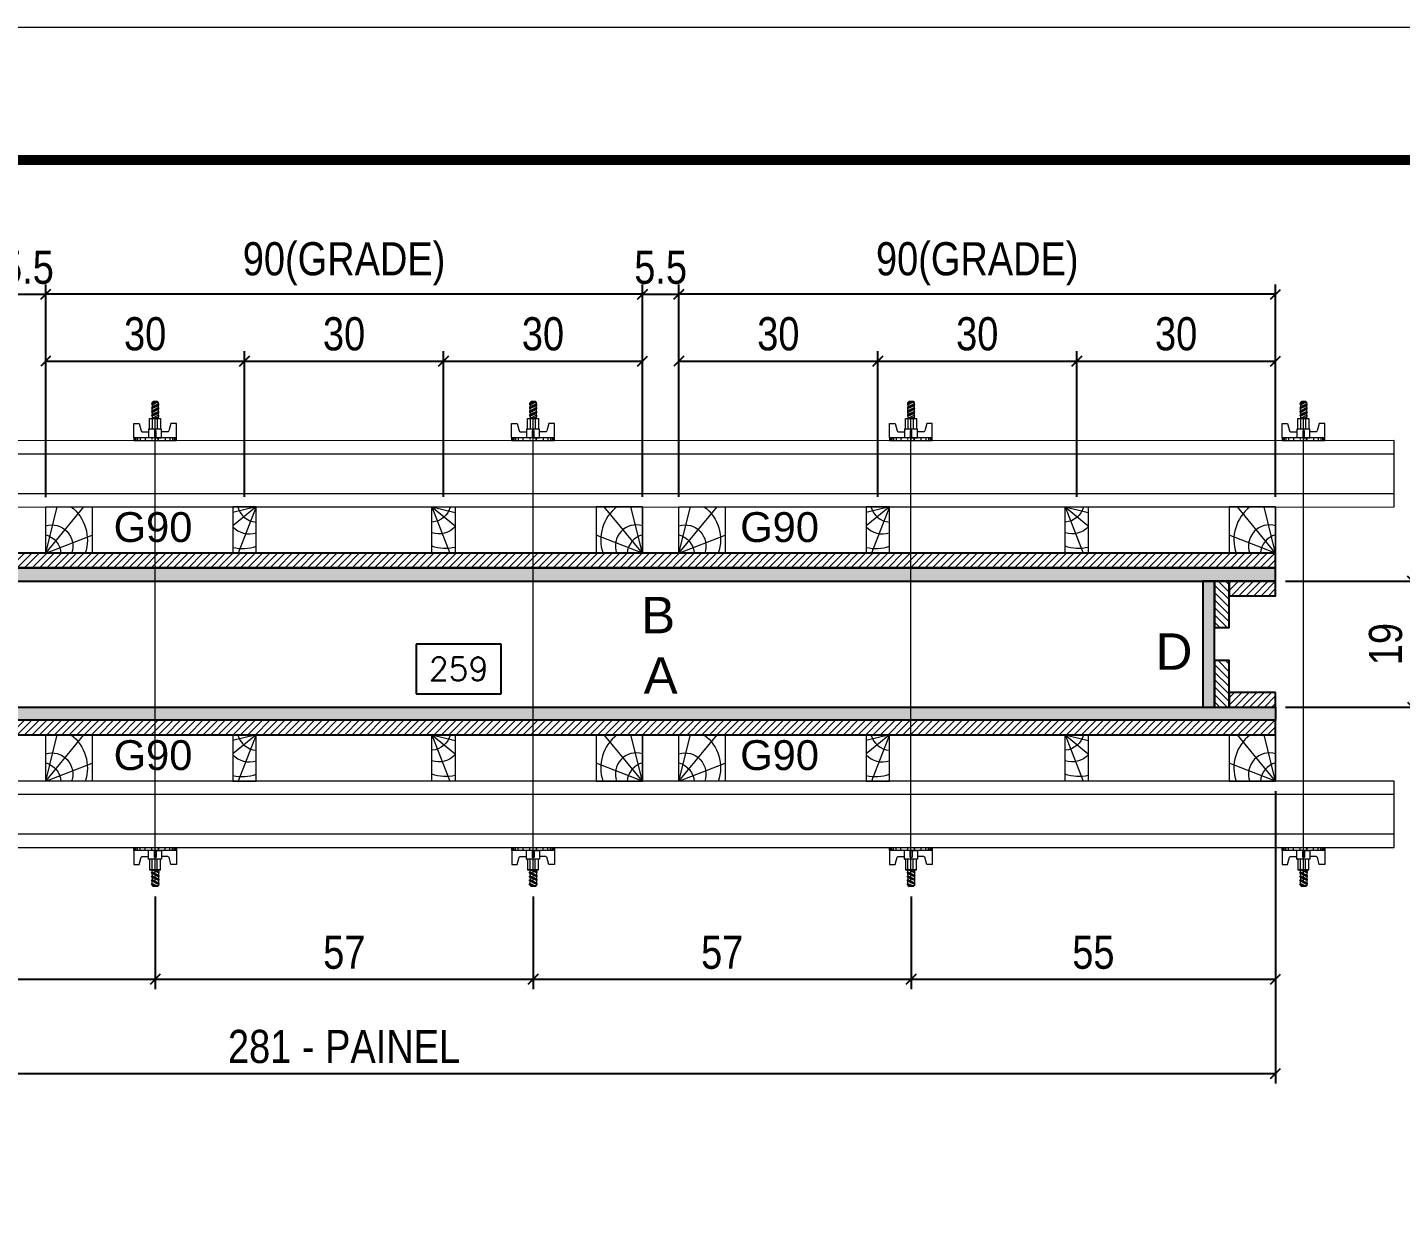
# Model space of a CAD drawing. Extents: x 14400 to 27878, y -21631 to 6985.
# Drawn here: x 16585.8 to 17000, y 4328.2 to 4687.6 of the extents above; entities that cross this region are included whole.
import ezdxf
from ezdxf.enums import TextEntityAlignment as Align

# ---------------------------------------------------------------- set-up
doc = ezdxf.new("R2010")
doc.units = 0
doc.linetypes.add('DASHED', pattern=[0.75, 0.5, -0.25])
for name, color, linetype in [('CHAPA', 1, 'Continuous'), ('COTA', 241, 'Continuous'), ('MEIO_PONT', 93, 'Continuous'), ('SARRAFO', 251, 'Continuous'), ('TEXTO_GERAL', 7, 'Continuous')]:
    doc.layers.add(name, color=color, linetype=linetype)
for name, color, linetype, lineweight in [('Folhas', 255, 'Continuous', 9), ('Hachura', 251, 'Continuous', 9), ('Madeira', 126, 'Continuous', 18), ('Perfil Metálico', 224, 'Continuous', 18), ('SARRAFO DE PRESSAO', 251, 'DASHED', 9)]:
    doc.layers.add(name, color=color, linetype=linetype, lineweight=lineweight)
doc.styles.add('ARIAL', font='arial.ttf')
doc.styles.add('COTA TECNICA', font='techl___.ttf', dxfattribs={"height": 10})
doc.styles.add('COTA TECNICA 2X', font='techl___.ttf', dxfattribs={"height": 10})
doc.styles.add('ROMANS', font='romans.shx')
doc.styles.add('SANSSERIF', font='sas_____.pfb')
doc.dimstyles.new('PAINEL', dxfattribs={"dimtxt": 10, "dimasz": 3, "dimexe": 3, "dimexo": 3, "dimgap": 3, "dimtad": 1, "dimdec": 1, "dimzin": 12, "dimdsep": 46, "dimtxsty": 'COTA TECNICA', "dimblk1": 'OBLIQUE', "dimblk2": 'OBLIQUE', "dimsah": 1, "dimcen": 0.9, "dimclrd": 4, "dimclre": 4, "dimclrt": 240, "dimadec": 1, "dimazin": 3, "dimtfac": 1, "dimtdec": 1, "dimtmove": 0, "dimatfit": 3, "dimfxl": 1, "dimtolj": 1, "dimtzin": 12, "dimarcsym": 0})
doc.dimstyles.new('SECAO PILAR', dxfattribs={"dimtxt": 10, "dimasz": 3, "dimexe": 3, "dimexo": 3, "dimgap": 3, "dimtad": 1, "dimdec": 1, "dimlfac": 0.5, "dimzin": 12, "dimdsep": 46, "dimtxsty": 'COTA TECNICA 2X', "dimblk1": 'OBLIQUE', "dimblk2": 'OBLIQUE', "dimsah": 1, "dimcen": 0.9, "dimclrd": 256, "dimclre": 256, "dimclrt": 256, "dimadec": 1, "dimazin": 3, "dimtfac": 1, "dimtdec": 1, "dimtmove": 0, "dimatfit": 3, "dimfxl": 1, "dimtolj": 1, "dimtzin": 12, "dimarcsym": 0})
doc.dimstyles.new('SECÇÃO 2', dxfattribs={"dimtxt": 7, "dimasz": 6, "dimexe": 0.18, "dimexo": 2, "dimgap": -4, "dimtad": 3, "dimdec": 1, "dimlfac": 0.5, "dimzin": 12, "dimdsep": 46, "dimtxsty": 'ROMANS', "dimblk": 'ARCHTICK', "dimcen": 0.09, "dimse1": 1, "dimse2": 1, "dimsd1": 1, "dimsd2": 1, "dimclrd": 180, "dimclre": 5, "dimclrt": 1, "dimadec": 0, "dimazin": 3, "dimtfac": 1, "dimtdec": 1, "dimtofl": 0, "dimtmove": 0, "dimatfit": 3, "dimldrblk": 'ARCHTICK', "dimfxl": 1, "dimtolj": 1, "dimtzin": 0, "dimarcsym": 0})

# ---------------------------------------------------------------- blocks, each defined once
blk = doc.blocks.new('9999999999')
at = {"layer": 'Folhas'}
blk.add_lwpolyline([(98138.98, 34190.21), (99623.98, 34190.21), (99623.98, 35240.21), (98138.98, 35240.21)], close=True, dxfattribs=at)
at = {"layer": 'Folhas', "color": 30, "const_width": 3}
blk.add_lwpolyline([(98213.98, 34230.21), (99583.98, 34230.21), (99583.98, 35200.21), (98213.98, 35200.21)], close=True, dxfattribs=at)
blk = doc.blocks.new('*D2401')
at = {"layer": 'COTA', "color": 180, "lineweight": -2, "transparency": 16777216}
for p, q in [((16728.71, 4501.54), (16703.04, 4501.54)), ((16703.04, 4501.54), (16703.04, 4486.54)), ((16728.71, 4486.54), (16728.71, 4501.54)), ((16703.04, 4486.54), (16728.71, 4486.54))]:
    blk.add_line(p, q, dxfattribs=at)
at = {"layer": 'Defpoints', "color": 0, "transparency": 16777216}
for p in [(16422.32, 4482.54), (16940.32, 4482.54), (16940.32, 4482.54)]:
    blk.add_point(p, dxfattribs=at)
at = {"layer": 'COTA', "color": 1, "transparency": 16777216, "insert": (16715.88, 4494.04), "char_height": 7, "attachment_point": 5, "style": 'ROMANS'}
blk.add_mtext('\\A1;259', dxfattribs=at)
blk = doc.blocks.new('_ArchTick')
at = {"color": 0, "linetype": 'ByBlock', "const_width": 0.15}
blk.add_lwpolyline([(-0.5, -0.5), (0.5, 0.5)], dxfattribs=at)
blk = doc.blocks.new('_Oblique')
at = {"color": 0, "linetype": 'ByBlock', "lineweight": -2}
blk.add_line((-0.5, -0.5), (0.5, 0.5), dxfattribs=at)
blk = doc.blocks.new('*D2402')
at = {"layer": 'COTA', "lineweight": -2, "transparency": 16777216}
for p, q in [((16400.32, 4457.15), (16400.32, 4368.98)), ((16962.32, 4457.19), (16962.32, 4368.98)), ((16400.32, 4371.98), (16962.32, 4371.98))]:
    blk.add_line(p, q, dxfattribs=at)
at = {"layer": 'Defpoints', "color": 0, "transparency": 16777216}
for p in [(16400.32, 4460.15), (16962.32, 4460.19), (16962.32, 4371.98)]:
    blk.add_point(p, dxfattribs=at)
at = {"layer": 'COTA', "lineweight": -2, "transparency": 16777216, "xscale": 3, "yscale": 3, "zscale": 3, "rotation": 180}
blk.add_blockref('_Oblique', (16400.32, 4371.98), dxfattribs=at)
at = {"layer": 'COTA', "lineweight": -2, "transparency": 16777216, "xscale": 3, "yscale": 3, "zscale": 3}
blk.add_blockref('_Oblique', (16962.32, 4371.98), dxfattribs=at)
at = {"layer": 'COTA', "transparency": 16777216, "insert": (16681.32, 4380.08), "char_height": 10, "attachment_point": 5, "style": 'COTA TECNICA 2X'}
blk.add_mtext('\\A1;281 - PAINEL', dxfattribs=at)
blk = doc.blocks.new('C')
at = {"layer": 'Hachura', "color": 0}
for p, q in [((0, 3.22), (0, -3.22)), ((0.45, 3.22), (0, 3.22)), ((0.46, 3.16), (0, 3.16)), ((0.46, 3.05), (0, 3.05)), ((0.46, 2.88), (0, 2.88)), ((0, 2.75), (0, -1.16)), ((0.46, 2.65), (0, 2.65)), ((0.46, 2.23), (0, 2.23)), ((0.45, -3.23), (0.45, 3.22)), ((0.45, 3.22), (2.58, 3.22)), ((2.58, 2.39), (1.47, 2.09)), ((2.58, 3.22), (2.58, 2.39)), ((0.46, 1.51), (0, 1.51)), ((0.39, 0.49), (0.17, 0.49)), ((1.74, 0.97), (0.45, 0.97)), ((1.45, 0.1), (0.45, 0.1)), ((1.35, 1.94), (1.35, 0.96)), ((1.74, -0.97), (1.74, 0.97)), ((1.74, 0.97), (1.74, 0.84)), ((1.74, 0.97), (1.74, 0.84)), ((1.74, 0.84), (3.35, 0.84)), ((3.35, 0.45), (1.74, 0.45)), ((3.32, 0.84), (3.32, -0.84)), ((3.35, 0.84), (3.35, -0.84)), ((3.68, 0.45), (3.35, 0.45)), ((3.84, -0.52), (3.35, 0.45)), ((3.35, 0.06), (3.67, -0.57)), ((3.68, 0.45), (4.16, -0.52)), ((3.72, 0.5), (4.25, -0.57)), ((4.37, -0.55), (3.83, 0.53)), ((4.15, 0.45), (3.93, 0.45)), ((4.42, -0.52), (3.93, 0.45)), ((4.15, 0.45), (4.26, 0.45)), ((4.26, 0.45), (4.74, -0.52)), ((4.3, 0.5), (4.83, -0.57)), ((4.95, -0.55), (4.41, 0.53)), ((4.51, 0.45), (4.84, 0.45)), ((5, -0.52), (4.51, 0.45)), ((4.84, 0.45), (5.32, -0.52)), ((4.88, 0.5), (5.41, -0.57)), ((5.53, -0.55), (4.99, 0.53)), ((5.58, -0.52), (5.09, 0.45)), ((5.42, 0.45), (5.09, 0.45)), ((5.58, -0.52), (5.09, 0.45)), ((5.42, 0.45), (5.74, -0.19)), ((5.46, 0.5), (5.74, -0.07)), ((5.74, 0.19), (5.57, 0.53)), ((5.74, 0.32), (5.68, 0.45)), ((5.68, 0.45), (5.74, 0.45)), ((5.74, 0.45), (5.9, 0.29)), ((5.74, 0.45), (5.74, -0.52)), ((5.9, -0.36), (5.9, 0.29)), ((0.45, 0), (0, 0)), ((0.46, -1.52), (0, -1.52)), ((0.08, -0.48), (0.29, -0.48)), ((0.29, -0.48), (0.4, -0.48)), ((0.45, 0), (0.45, -0.97)), ((0.45, -0.16), (1.45, -0.16)), ((0.45, -0.65), (0.45, -0.32)), ((0.45, -3.23), (0.45, -0.65)), ((0.45, -0.97), (1.74, -0.97)), ((1.35, -1.94), (1.35, -0.97)), ((3.35, -0.32), (1.74, -0.32)), ((3.35, -0.84), (1.74, -0.84)), ((3.35, -0.07), (3.58, -0.52)), ((3.35, -0.52), (3.58, -0.52)), ((3.84, -0.52), (4.16, -0.52)), ((4.42, -0.52), (4.74, -0.52)), ((4.63, -0.52), (4.74, -0.52)), ((5, -0.52), (5.32, -0.52)), ((5.58, -0.52), (5.74, -0.52)), ((5.74, -0.52), (5.9, -0.36)), ((5.74, -0.52), (5.74, -0.52)), ((0.46, -2.23), (0, -2.23)), ((0.46, -2.65), (0, -2.65)), ((0.46, -2.88), (0, -2.88)), ((0.46, -3.05), (0, -3.05)), ((0.46, -3.16), (0, -3.16)), ((0, -3.22), (2.57, -3.22)), ((2.58, -2.39), (1.47, -2.1)), ((2.58, -3.23), (2.58, -2.39))]:
    blk.add_line(p, q, dxfattribs=at)
for centre, radius, start, end in [((1.52, 1.94), 0.161, 104.7436, 180), ((1.44, -0.03), 0.129, 272.695, 87.305), ((3.81, 0.39), 0.143, 25.5688, 154.4312), ((4.39, 0.39), 0.143, 25.5688, 154.4312), ((4.97, 0.39), 0.143, 25.5688, 154.4312), ((5.55, 0.39), 0.143, 25.5688, 154.4312), ((0.17, -0.37), 0.174, 221.744, 317.8592), ((1.52, -1.94), 0.161, 180, 255.2564), ((3.71, -0.4), 0.174, 222.1408, 318.256), ((4.29, -0.4), 0.174, 222.1408, 318.256), ((4.87, -0.4), 0.174, 222.1408, 318.256), ((5.45, -0.4), 0.174, 222.1408, 318.256), ((5.61, -0.4), 0.174, 317.8592, 318.256)]:
    blk.add_arc(centre, radius, start, end, dxfattribs=at)
blk = doc.blocks.new('*D2404')
at = {"layer": 'COTA', "lineweight": -2, "transparency": 16777216}
for p, q in [((16738.39, 4425.37), (16738.39, 4397.41)), ((16852.39, 4425.37), (16852.39, 4397.41)), ((16738.39, 4400.41), (16852.39, 4400.41))]:
    blk.add_line(p, q, dxfattribs=at)
at = {"layer": 'Defpoints', "color": 0, "transparency": 16777216}
for p in [(16738.39, 4428.37), (16852.39, 4428.37), (16852.39, 4400.41)]:
    blk.add_point(p, dxfattribs=at)
at = {"layer": 'COTA', "lineweight": -2, "transparency": 16777216, "xscale": 3, "yscale": 3, "zscale": 3, "rotation": 180}
blk.add_blockref('_Oblique', (16738.39, 4400.41), dxfattribs=at)
at = {"layer": 'COTA', "lineweight": -2, "transparency": 16777216, "xscale": 3, "yscale": 3, "zscale": 3}
blk.add_blockref('_Oblique', (16852.39, 4400.41), dxfattribs=at)
at = {"layer": 'COTA', "transparency": 16777216, "insert": (16795.39, 4408.51), "char_height": 10, "attachment_point": 5, "style": 'COTA TECNICA 2X'}
blk.add_mtext('\\A1;57', dxfattribs=at)
blk = doc.blocks.new('*D2405')
at = {"layer": 'COTA', "lineweight": -2, "transparency": 16777216}
for p, q in [((16965.32, 4520.54), (17006.62, 4520.54)), ((17003.62, 4482.54), (17003.62, 4520.54)), ((16965.32, 4482.54), (17006.62, 4482.54))]:
    blk.add_line(p, q, dxfattribs=at)
at = {"layer": 'Defpoints', "color": 0, "transparency": 16777216}
for p in [(16962.32, 4520.54), (17003.62, 4520.54), (16962.32, 4482.54)]:
    blk.add_point(p, dxfattribs=at)
at = {"layer": 'COTA', "lineweight": -2, "transparency": 16777216, "xscale": 3, "yscale": 3, "zscale": 3}
for p, rotation in [((17003.62, 4520.54), 90), ((17003.62, 4482.54), 270)]:
    blk.add_blockref('_Oblique', p, dxfattribs=dict(at, rotation=rotation))
at = {"layer": 'COTA', "transparency": 16777216, "insert": (16995.53, 4501.54), "char_height": 10, "attachment_point": 5, "rotation": 90, "style": 'COTA TECNICA 2X'}
blk.add_mtext('\\A1;19', dxfattribs=at)
blk = doc.blocks.new('*D2406')
at = {"layer": 'COTA', "lineweight": -2, "transparency": 16777216}
for p, q in [((16510.39, 4425.37), (16510.39, 4397.41)), ((16624.39, 4425.37), (16624.39, 4397.41)), ((16510.39, 4400.41), (16624.39, 4400.41))]:
    blk.add_line(p, q, dxfattribs=at)
at = {"layer": 'Defpoints', "color": 0, "transparency": 16777216}
for p in [(16510.39, 4428.37), (16624.39, 4428.37), (16624.39, 4400.41)]:
    blk.add_point(p, dxfattribs=at)
at = {"layer": 'COTA', "lineweight": -2, "transparency": 16777216, "xscale": 3, "yscale": 3, "zscale": 3, "rotation": 180}
blk.add_blockref('_Oblique', (16510.39, 4400.41), dxfattribs=at)
at = {"layer": 'COTA', "lineweight": -2, "transparency": 16777216, "xscale": 3, "yscale": 3, "zscale": 3}
blk.add_blockref('_Oblique', (16624.39, 4400.41), dxfattribs=at)
at = {"layer": 'COTA', "transparency": 16777216, "insert": (16567.39, 4408.51), "char_height": 10, "attachment_point": 5, "style": 'COTA TECNICA 2X'}
blk.add_mtext('\\A1;57', dxfattribs=at)
blk = doc.blocks.new('*D2407')
at = {"layer": 'COTA', "lineweight": -2, "transparency": 16777216}
for p, q in [((16962.31, 4457.16), (16962.31, 4397.41)), ((16852.39, 4425.37), (16852.39, 4397.41)), ((16852.39, 4400.41), (16962.31, 4400.41))]:
    blk.add_line(p, q, dxfattribs=at)
at = {"layer": 'Defpoints', "color": 0, "transparency": 16777216}
for p in [(16962.31, 4460.16), (16852.39, 4428.37), (16962.31, 4400.41)]:
    blk.add_point(p, dxfattribs=at)
at = {"layer": 'COTA', "lineweight": -2, "transparency": 16777216, "xscale": 3, "yscale": 3, "zscale": 3, "rotation": 180}
blk.add_blockref('_Oblique', (16852.39, 4400.41), dxfattribs=at)
at = {"layer": 'COTA', "lineweight": -2, "transparency": 16777216, "xscale": 3, "yscale": 3, "zscale": 3}
blk.add_blockref('_Oblique', (16962.31, 4400.41), dxfattribs=at)
at = {"layer": 'COTA', "transparency": 16777216, "insert": (16907.35, 4408.51), "char_height": 10, "attachment_point": 5, "style": 'COTA TECNICA 2X'}
blk.add_mtext('\\A1;55', dxfattribs=at)
blk = doc.blocks.new('*D2408')
at = {"layer": 'COTA', "lineweight": -2, "transparency": 16777216}
for p, q in [((16624.39, 4425.37), (16624.39, 4397.41)), ((16738.39, 4425.37), (16738.39, 4397.41)), ((16624.39, 4400.41), (16738.39, 4400.41))]:
    blk.add_line(p, q, dxfattribs=at)
at = {"layer": 'Defpoints', "color": 0, "transparency": 16777216}
for p in [(16624.39, 4428.37), (16738.39, 4428.37), (16738.39, 4400.41)]:
    blk.add_point(p, dxfattribs=at)
at = {"layer": 'COTA', "lineweight": -2, "transparency": 16777216, "xscale": 3, "yscale": 3, "zscale": 3, "rotation": 180}
blk.add_blockref('_Oblique', (16624.39, 4400.41), dxfattribs=at)
at = {"layer": 'COTA', "lineweight": -2, "transparency": 16777216, "xscale": 3, "yscale": 3, "zscale": 3}
blk.add_blockref('_Oblique', (16738.39, 4400.41), dxfattribs=at)
at = {"layer": 'COTA', "transparency": 16777216, "insert": (16681.39, 4408.51), "char_height": 10, "attachment_point": 5, "style": 'COTA TECNICA 2X'}
blk.add_mtext('\\A1;57', dxfattribs=at)
blk = doc.blocks.new('PONTALETE')
at = {"layer": 'Madeira'}
for q in [(2.71, 7), (7, 5.76), (7, 1.74)]:
    blk.add_line((0, 0), q, dxfattribs=at)
blk.add_lwpolyline([(0, 0), (7, 0), (7, 7), (0, 7)], close=True, dxfattribs=at)
for centre, radius, start, end in [((2.04, 0.06), 6.23, 37.2818, 109.0913), ((1.09, 0.9), 3.19, 343.603, 109.9847), ((-0.21, -0.78), 3.09, 14.6322, 86.0383)]:
    blk.add_arc(centre, radius, start, end, dxfattribs=at)
blk = doc.blocks.new('MEIO PONTALETE')
at = {"layer": 'Madeira'}
for q in [(2.71, 7), (3.5, 2.88), (3.5, 0.87)]:
    blk.add_line((0, 0), q, dxfattribs=at)
blk.add_lwpolyline([(0, 0), (3.5, 0), (3.5, 7), (0, 7)], close=True, dxfattribs=at)
for centre, radius, start, end in [((2.04, 0.06), 6.23, 76.4499, 109.0913), ((1.09, 0.9), 3.19, 40.9063, 109.9847), ((-0.21, -0.78), 3.09, 14.6322, 86.0383)]:
    blk.add_arc(centre, radius, start, end, dxfattribs=at)
blk = doc.blocks.new('*D4078')
at = {"layer": 'COTA', "lineweight": -2, "transparency": 16777216}
for p, q in [((16782.32, 4545.94), (16782.32, 4589.87)), ((16842.32, 4545.94), (16842.32, 4589.87)), ((16782.32, 4586.87), (16842.32, 4586.87))]:
    blk.add_line(p, q, dxfattribs=at)
at = {"layer": 'Defpoints', "color": 0, "transparency": 16777216}
for p in [(16842.32, 4586.87), (16782.32, 4542.94), (16842.32, 4542.94)]:
    blk.add_point(p, dxfattribs=at)
at = {"layer": 'COTA', "lineweight": -2, "transparency": 16777216, "xscale": 3, "yscale": 3, "zscale": 3, "rotation": 180}
blk.add_blockref('_Oblique', (16782.32, 4586.87), dxfattribs=at)
at = {"layer": 'COTA', "lineweight": -2, "transparency": 16777216, "xscale": 3, "yscale": 3, "zscale": 3}
blk.add_blockref('_Oblique', (16842.32, 4586.87), dxfattribs=at)
at = {"layer": 'COTA', "transparency": 16777216, "insert": (16812.32, 4595.09), "char_height": 10, "attachment_point": 5, "style": 'COTA TECNICA 2X'}
blk.add_mtext('\\A1;30', dxfattribs=at)
blk = doc.blocks.new('*D4079')
at = {"layer": 'COTA', "lineweight": -2, "transparency": 16777216}
for p, q in [((16842.32, 4545.94), (16842.32, 4589.87)), ((16902.32, 4545.94), (16902.32, 4589.87)), ((16842.32, 4586.87), (16902.32, 4586.87))]:
    blk.add_line(p, q, dxfattribs=at)
at = {"layer": 'Defpoints', "color": 0, "transparency": 16777216}
for p in [(16902.32, 4586.87), (16842.32, 4542.94), (16902.32, 4542.94)]:
    blk.add_point(p, dxfattribs=at)
at = {"layer": 'COTA', "lineweight": -2, "transparency": 16777216, "xscale": 3, "yscale": 3, "zscale": 3, "rotation": 180}
blk.add_blockref('_Oblique', (16842.32, 4586.87), dxfattribs=at)
at = {"layer": 'COTA', "lineweight": -2, "transparency": 16777216, "xscale": 3, "yscale": 3, "zscale": 3}
blk.add_blockref('_Oblique', (16902.32, 4586.87), dxfattribs=at)
at = {"layer": 'COTA', "transparency": 16777216, "insert": (16872.32, 4595.09), "char_height": 10, "attachment_point": 5, "style": 'COTA TECNICA 2X'}
blk.add_mtext('\\A1;30', dxfattribs=at)
blk = doc.blocks.new('*D4080')
at = {"layer": 'COTA', "lineweight": -2, "transparency": 16777216}
for p, q in [((16902.32, 4545.94), (16902.32, 4589.87)), ((16962.32, 4545.94), (16962.32, 4589.87)), ((16902.32, 4586.87), (16962.32, 4586.87))]:
    blk.add_line(p, q, dxfattribs=at)
at = {"layer": 'Defpoints', "color": 0, "transparency": 16777216}
for p in [(16962.32, 4586.87), (16902.32, 4542.94), (16962.32, 4542.94)]:
    blk.add_point(p, dxfattribs=at)
at = {"layer": 'COTA', "lineweight": -2, "transparency": 16777216, "xscale": 3, "yscale": 3, "zscale": 3, "rotation": 180}
blk.add_blockref('_Oblique', (16902.32, 4586.87), dxfattribs=at)
at = {"layer": 'COTA', "lineweight": -2, "transparency": 16777216, "xscale": 3, "yscale": 3, "zscale": 3}
blk.add_blockref('_Oblique', (16962.32, 4586.87), dxfattribs=at)
at = {"layer": 'COTA', "transparency": 16777216, "insert": (16932.32, 4595.09), "char_height": 10, "attachment_point": 5, "style": 'COTA TECNICA 2X'}
blk.add_mtext('\\A1;30', dxfattribs=at)
blk = doc.blocks.new('*D4081')
at = {"layer": 'COTA', "lineweight": -2, "transparency": 16777216}
for p, q in [((16782.32, 4545.94), (16782.32, 4610.06)), ((16962.32, 4545.94), (16962.32, 4610.06)), ((16962.32, 4607.06), (16782.32, 4607.06))]:
    blk.add_line(p, q, dxfattribs=at)
at = {"layer": 'Defpoints', "color": 0, "transparency": 16777216}
for p in [(16782.32, 4607.06), (16782.32, 4542.94), (16962.32, 4542.94)]:
    blk.add_point(p, dxfattribs=at)
at = {"layer": 'COTA', "lineweight": -2, "transparency": 16777216, "xscale": 3, "yscale": 3, "zscale": 3, "rotation": 180}
blk.add_blockref('_Oblique', (16782.32, 4607.06), dxfattribs=at)
at = {"layer": 'COTA', "lineweight": -2, "transparency": 16777216, "xscale": 3, "yscale": 3, "zscale": 3}
blk.add_blockref('_Oblique', (16962.32, 4607.06), dxfattribs=at)
at = {"layer": 'COTA', "transparency": 16777216, "insert": (16872.32, 4616.29), "char_height": 10, "attachment_point": 5, "style": 'COTA TECNICA 2X'}
blk.add_mtext('\\A1;90(GRADE)', dxfattribs=at)
blk = doc.blocks.new('*D4082')
at = {"layer": 'COTA', "lineweight": -2, "transparency": 16777216}
for p, q in [((16591.32, 4545.94), (16591.32, 4589.87)), ((16651.32, 4545.94), (16651.32, 4589.87)), ((16591.32, 4586.87), (16651.32, 4586.87))]:
    blk.add_line(p, q, dxfattribs=at)
at = {"layer": 'Defpoints', "color": 0, "transparency": 16777216}
for p in [(16651.32, 4586.87), (16591.32, 4542.94), (16651.32, 4542.94)]:
    blk.add_point(p, dxfattribs=at)
at = {"layer": 'COTA', "lineweight": -2, "transparency": 16777216, "xscale": 3, "yscale": 3, "zscale": 3, "rotation": 180}
blk.add_blockref('_Oblique', (16591.32, 4586.87), dxfattribs=at)
at = {"layer": 'COTA', "lineweight": -2, "transparency": 16777216, "xscale": 3, "yscale": 3, "zscale": 3}
blk.add_blockref('_Oblique', (16651.32, 4586.87), dxfattribs=at)
at = {"layer": 'COTA', "transparency": 16777216, "insert": (16621.32, 4595.09), "char_height": 10, "attachment_point": 5, "style": 'COTA TECNICA 2X'}
blk.add_mtext('\\A1;30', dxfattribs=at)
blk = doc.blocks.new('*D4083')
at = {"layer": 'COTA', "lineweight": -2, "transparency": 16777216}
for p, q in [((16651.32, 4545.94), (16651.32, 4589.87)), ((16711.32, 4545.94), (16711.32, 4589.87)), ((16651.32, 4586.87), (16711.32, 4586.87))]:
    blk.add_line(p, q, dxfattribs=at)
at = {"layer": 'Defpoints', "color": 0, "transparency": 16777216}
for p in [(16711.32, 4586.87), (16651.32, 4542.94), (16711.32, 4542.94)]:
    blk.add_point(p, dxfattribs=at)
at = {"layer": 'COTA', "lineweight": -2, "transparency": 16777216, "xscale": 3, "yscale": 3, "zscale": 3, "rotation": 180}
blk.add_blockref('_Oblique', (16651.32, 4586.87), dxfattribs=at)
at = {"layer": 'COTA', "lineweight": -2, "transparency": 16777216, "xscale": 3, "yscale": 3, "zscale": 3}
blk.add_blockref('_Oblique', (16711.32, 4586.87), dxfattribs=at)
at = {"layer": 'COTA', "transparency": 16777216, "insert": (16681.32, 4595.09), "char_height": 10, "attachment_point": 5, "style": 'COTA TECNICA 2X'}
blk.add_mtext('\\A1;30', dxfattribs=at)
blk = doc.blocks.new('*D4084')
at = {"layer": 'COTA', "lineweight": -2, "transparency": 16777216}
for p, q in [((16711.32, 4545.94), (16711.32, 4589.87)), ((16771.32, 4545.94), (16771.32, 4589.87)), ((16711.32, 4586.87), (16771.32, 4586.87))]:
    blk.add_line(p, q, dxfattribs=at)
at = {"layer": 'Defpoints', "color": 0, "transparency": 16777216}
for p in [(16771.32, 4586.87), (16711.32, 4542.94), (16771.32, 4542.94)]:
    blk.add_point(p, dxfattribs=at)
at = {"layer": 'COTA', "lineweight": -2, "transparency": 16777216, "xscale": 3, "yscale": 3, "zscale": 3, "rotation": 180}
blk.add_blockref('_Oblique', (16711.32, 4586.87), dxfattribs=at)
at = {"layer": 'COTA', "lineweight": -2, "transparency": 16777216, "xscale": 3, "yscale": 3, "zscale": 3}
blk.add_blockref('_Oblique', (16771.32, 4586.87), dxfattribs=at)
at = {"layer": 'COTA', "transparency": 16777216, "insert": (16741.32, 4595.09), "char_height": 10, "attachment_point": 5, "style": 'COTA TECNICA 2X'}
blk.add_mtext('\\A1;30', dxfattribs=at)
blk = doc.blocks.new('*D4085')
at = {"layer": 'COTA', "lineweight": -2, "transparency": 16777216}
for p, q in [((16591.32, 4545.94), (16591.32, 4610.06)), ((16771.32, 4545.94), (16771.32, 4610.06)), ((16771.32, 4607.06), (16591.32, 4607.06))]:
    blk.add_line(p, q, dxfattribs=at)
at = {"layer": 'Defpoints', "color": 0, "transparency": 16777216}
for p in [(16591.32, 4607.06), (16591.32, 4542.94), (16771.32, 4542.94)]:
    blk.add_point(p, dxfattribs=at)
at = {"layer": 'COTA', "lineweight": -2, "transparency": 16777216, "xscale": 3, "yscale": 3, "zscale": 3, "rotation": 180}
blk.add_blockref('_Oblique', (16591.32, 4607.06), dxfattribs=at)
at = {"layer": 'COTA', "lineweight": -2, "transparency": 16777216, "xscale": 3, "yscale": 3, "zscale": 3}
blk.add_blockref('_Oblique', (16771.32, 4607.06), dxfattribs=at)
at = {"layer": 'COTA', "transparency": 16777216, "insert": (16681.32, 4616.29), "char_height": 10, "attachment_point": 5, "style": 'COTA TECNICA 2X'}
blk.add_mtext('\\A1;90(GRADE)', dxfattribs=at)
blk = doc.blocks.new('*D4086')
at = {"layer": 'COTA', "lineweight": -2, "transparency": 16777216}
for p, q in [((16580.32, 4545.94), (16580.32, 4610.06)), ((16591.32, 4545.9), (16591.32, 4610.06)), ((16580.32, 4607.06), (16591.32, 4607.06))]:
    blk.add_line(p, q, dxfattribs=at)
at = {"layer": 'Defpoints', "color": 0, "transparency": 16777216}
for p in [(16591.32, 4607.06), (16580.32, 4542.94), (16591.32, 4542.9)]:
    blk.add_point(p, dxfattribs=at)
at = {"layer": 'COTA', "lineweight": -2, "transparency": 16777216, "xscale": 3, "yscale": 3, "zscale": 3, "rotation": 180}
blk.add_blockref('_Oblique', (16580.32, 4607.06), dxfattribs=at)
at = {"layer": 'COTA', "lineweight": -2, "transparency": 16777216, "xscale": 3, "yscale": 3, "zscale": 3}
blk.add_blockref('_Oblique', (16591.32, 4607.06), dxfattribs=at)
at = {"layer": 'COTA', "transparency": 16777216, "insert": (16585.82, 4615.17), "char_height": 10, "attachment_point": 5, "style": 'COTA TECNICA 2X'}
blk.add_mtext('\\A1;5.5', dxfattribs=at)
blk = doc.blocks.new('*D4087')
at = {"layer": 'COTA', "lineweight": -2, "transparency": 16777216}
for p, q in [((16771.32, 4546.81), (16771.32, 4610.06)), ((16782.32, 4545.94), (16782.32, 4610.06)), ((16771.32, 4607.06), (16782.32, 4607.06))]:
    blk.add_line(p, q, dxfattribs=at)
at = {"layer": 'Defpoints', "color": 0, "transparency": 16777216}
for p in [(16782.32, 4607.06), (16771.32, 4543.81), (16782.32, 4542.94)]:
    blk.add_point(p, dxfattribs=at)
at = {"layer": 'COTA', "lineweight": -2, "transparency": 16777216, "xscale": 3, "yscale": 3, "zscale": 3, "rotation": 180}
blk.add_blockref('_Oblique', (16771.32, 4607.06), dxfattribs=at)
at = {"layer": 'COTA', "lineweight": -2, "transparency": 16777216, "xscale": 3, "yscale": 3, "zscale": 3}
blk.add_blockref('_Oblique', (16782.32, 4607.06), dxfattribs=at)
at = {"layer": 'COTA', "transparency": 16777216, "insert": (16776.82, 4615.17), "char_height": 10, "attachment_point": 5, "style": 'COTA TECNICA 2X'}
blk.add_mtext('\\A1;5.5', dxfattribs=at)
blk = doc.blocks.new('*D4102')
at = {"layer": 'COTA', "color": 4, "lineweight": -2, "transparency": 16777216}
for p, q in [((17024.37, 4318.86), (17024.37, 4337.98)), ((16978.01, 4318.86), (17027.37, 4318.86)), ((17024.37, 4304.86), (17024.37, 4318.86)), ((16978.01, 4304.86), (17027.37, 4304.86))]:
    blk.add_line(p, q, dxfattribs=at)
at = {"layer": 'Defpoints', "color": 0, "transparency": 16777216}
for p in [(16975.01, 4318.86), (17024.37, 4318.86), (16975.01, 4304.86)]:
    blk.add_point(p, dxfattribs=at)
at = {"layer": 'COTA', "color": 4, "lineweight": -2, "transparency": 16777216, "xscale": 3, "yscale": 3, "zscale": 3}
for p, rotation in [((17024.37, 4318.86), 90), ((17024.37, 4304.86), 270)]:
    blk.add_blockref('_Oblique', p, dxfattribs=dict(at, rotation=rotation))
at = {"layer": 'COTA', "color": 240, "transparency": 16777216, "insert": (17016.3, 4329.92), "char_height": 10, "attachment_point": 5, "rotation": 90, "style": 'COTA TECNICA'}
blk.add_mtext('\\A1;14', dxfattribs=at)

msp = doc.modelspace()

# ---------------------------------------------------------------- hatches: boundary and pattern name
at = {"layer": 'Hachura'}
h = msp.add_hatch(dxfattribs=at)
h.set_pattern_fill('ANSI31', color=256, scale=0.5, angle=180, style=0)
h.set_pattern_definition([(225, (7350.3689, -18400.4655), (1.12253202, -1.12253202), [])])
h.paths.add_polyline_path([(16962.32, 4528.94), (16962.32, 4524.54), (16400.32, 4524.54), (16400.32, 4528.94)])
h = msp.add_hatch(color=256, dxfattribs=at)
h.dxf.hatch_style = 1
h.paths.add_polyline_path([(16962.32, 4520.53), (16962.32, 4524.53), (16400.32, 4524.54), (16400.32, 4520.54)])
h = msp.add_hatch(color=256, dxfattribs=at)
h.dxf.hatch_style = 1
h.paths.add_polyline_path([(16940.32, 4482.54), (16943.92, 4482.54), (16943.92, 4520.54), (16940.32, 4520.54)])
h = msp.add_hatch(dxfattribs=at)
h.set_pattern_fill('ANSI31', color=256, scale=0.5, angle=270, style=0)
h.set_pattern_definition([(315, (39839.7289, -4982.4091), (1.12253202, 1.12253202), [])])
h.paths.add_polyline_path([(16948.32, 4506.54), (16943.92, 4506.54), (16943.92, 4520.54), (16948.32, 4520.54)])
h = msp.add_hatch(dxfattribs=at)
h.set_pattern_fill('ANSI31', color=256, scale=0.5, angle=180, style=0)
h.set_pattern_definition([(225, (7824.3689, -18408.8655), (1.12253202, -1.12253202), [])])
h.paths.add_polyline_path([(16962.32, 4520.54), (16962.32, 4516.14), (16948.32, 4516.14), (16948.32, 4520.54)])
h = msp.add_hatch(dxfattribs=at)
h.set_pattern_fill('ANSI31', color=256, scale=0.5, angle=270, style=0)
h.set_pattern_definition([(315, (39839.7289, -5006.4091), (1.12253202, 1.12253202), [])])
h.paths.add_polyline_path([(16948.32, 4482.54), (16943.92, 4482.54), (16943.92, 4496.54), (16948.32, 4496.54)])
h = msp.add_hatch(dxfattribs=at)
h.set_pattern_fill('ANSI31', color=256, scale=0.5, angle=180, style=0)
h.set_pattern_definition([(225, (7459.3689, -18408.8655), (1.12253202, -1.12253202), [])])
h.paths.add_polyline_path([(16948.32, 4482.54), (16948.32, 4486.94), (16962.32, 4486.94), (16962.32, 4482.54)])
h = msp.add_hatch(color=256, dxfattribs=at)
h.dxf.hatch_style = 1
h.paths.add_polyline_path([(16962.32, 4482.54), (16962.32, 4478.54), (16400.32, 4478.54), (16400.32, 4482.54)])
h = msp.add_hatch(dxfattribs=at)
h.set_pattern_fill('ANSI31', color=256, scale=0.5, angle=180, style=0)
h.set_pattern_definition([(225, (7350.3689, -18450.8655), (1.12253202, -1.12253202), [])])
h.paths.add_polyline_path([(16962.32, 4478.54), (16962.32, 4474.14), (16400.32, 4474.14), (16400.32, 4478.54)])

# ---------------------------------------------------------------- linework, layer by layer
at = {"layer": 'CHAPA'}
for points in [[(16962.32, 4520.54), (16962.32, 4524.54), (16400.32, 4524.54), (16400.32, 4520.54)], [(16940.32, 4482.54), (16943.92, 4482.54), (16943.92, 4520.54), (16940.32, 4520.54)], [(16962.32, 4482.54), (16962.32, 4478.54), (16400.32, 4478.54), (16400.32, 4482.54)]]:
    msp.add_lwpolyline(points, close=True, dxfattribs=at)
at = {"layer": 'Hachura'}
for p, q in [((16624.32, 4429.37), (16624.32, 4569.91)), ((16738.32, 4429.37), (16738.32, 4569.91)), ((16852.32, 4429.37), (16852.32, 4569.91)), ((16970.71, 4429.37), (16970.71, 4569.91))]:
    msp.add_line(p, q, dxfattribs=at)
at = {"layer": 'Madeira'}
for points in [[(16591.32, 4528.94), (16591.32, 4542.94), (16771.32, 4542.94), (16771.32, 4528.94)], [(16782.32, 4528.94), (16782.32, 4542.94), (16962.32, 4542.94), (16962.32, 4528.94)], [(16591.32, 4460.14), (16591.32, 4474.14), (16771.32, 4474.14), (16771.32, 4460.14)], [(16782.32, 4460.14), (16782.32, 4474.14), (16962.32, 4474.14), (16962.32, 4460.14)]]:
    msp.add_lwpolyline(points, close=True, dxfattribs=at)
at = {"layer": 'Perfil Metálico'}
for p, q in [((16998.04, 4558.88), (16364.6, 4558.88)), ((16998.04, 4546.88), (16364.6, 4546.88)), ((16998.04, 4456.14), (16364.6, 4456.14)), ((16998.04, 4444.14), (16364.6, 4444.14))]:
    msp.add_line(p, q, dxfattribs=at)
for points in [[(16998.04, 4542.94), (16998.04, 4562.94), (16364.6, 4562.88), (16364.6, 4542.88)], [(16364.6, 4460.14), (16364.6, 4440.14), (16998.04, 4440.2), (16998.04, 4460.2)]]:
    msp.add_lwpolyline(points, close=True, dxfattribs=at)
at = {"layer": 'SARRAFO'}
for points in [[(16400.32, 4524.54), (16962.32, 4524.54), (16962.32, 4528.94), (16400.32, 4528.94)], [(16400.32, 4524.54), (16962.32, 4524.54), (16962.32, 4528.94), (16400.32, 4528.94)], [(16943.92, 4520.54), (16943.92, 4506.54), (16948.32, 4506.54), (16948.32, 4520.54)], [(16943.92, 4520.54), (16943.92, 4506.54), (16948.32, 4506.54), (16948.32, 4520.54)], [(16948.32, 4516.14), (16962.32, 4516.14), (16962.32, 4520.54), (16948.32, 4520.54)], [(16948.32, 4516.14), (16962.32, 4516.14), (16962.32, 4520.54), (16948.32, 4520.54)], [(16943.92, 4496.54), (16943.92, 4482.54), (16948.32, 4482.54), (16948.32, 4496.54)], [(16943.92, 4496.54), (16943.92, 4482.54), (16948.32, 4482.54), (16948.32, 4496.54)], [(16962.32, 4486.94), (16948.32, 4486.94), (16948.32, 4482.54), (16962.32, 4482.54)], [(16962.32, 4486.94), (16948.32, 4486.94), (16948.32, 4482.54), (16962.32, 4482.54)], [(16400.32, 4474.14), (16962.32, 4474.14), (16962.32, 4478.54), (16400.32, 4478.54)], [(16400.32, 4474.14), (16962.32, 4474.14), (16962.32, 4478.54), (16400.32, 4478.54)]]:
    msp.add_lwpolyline(points, close=True, dxfattribs=at)

# ---------------------------------------------------------------- block references
at = {"layer": 'Hachura', "linetype": 'Continuous', "yscale": 2, "zscale": 2}
for p, xscale, rotation in [((16624.31, 4562.91), 2, 90.00000000000001), ((16738.31, 4562.91), 2, 90.00000000000001), ((16852.31, 4562.91), 2, 90.00000000000001), ((16970.7, 4562.91), 2, 90.00000000000001), ((16624.32, 4440.17), -2, 90), ((16738.32, 4440.17), -2, 90), ((16852.32, 4440.17), -2, 90), ((16970.71, 4440.17), -2, 90)]:
    msp.add_blockref('C', p, dxfattribs=dict(at, xscale=xscale, rotation=rotation))
at = {"layer": 'MEIO_PONT'}
for name, p, xscale, yscale, zscale, rotation in [('PONTALETE', (16591.32, 4528.94), -2, 2, 2, 270), ('MEIO PONTALETE', (16654.82, 4542.94), 1.999999997962732, 1.999999997962732, 1.999999997962732, 180), ('MEIO PONTALETE', (16707.82, 4542.94), -1.999999997962732, 1.999999997962732, 1.999999997962732, 180), ('PONTALETE', (16771.32, 4528.94), 2, 2, 2, 89.99999999999997), ('PONTALETE', (16782.32, 4528.94), -2, 2, 2, 270), ('MEIO PONTALETE', (16845.82, 4542.94), 1.999999997962732, 1.999999997962732, 1.999999997962732, 180), ('MEIO PONTALETE', (16898.82, 4542.94), -1.999999997962732, 1.999999997962732, 1.999999997962732, 180), ('PONTALETE', (16962.32, 4528.94), 2, 2, 2, 89.99999999999997), ('PONTALETE', (16591.32, 4460.14), -2, 2, 2, 270), ('MEIO PONTALETE', (16654.82, 4474.14), 1.999999997962732, 1.999999997962732, 1.999999997962732, 180), ('MEIO PONTALETE', (16707.82, 4474.14), -1.999999997962732, 1.999999997962732, 1.999999997962732, 180), ('PONTALETE', (16771.32, 4460.14), 2, 2, 2, 89.99999999999997), ('PONTALETE', (16782.32, 4460.14), -2, 2, 2, 270), ('MEIO PONTALETE', (16845.82, 4474.14), 1.999999997962732, 1.999999997962732, 1.999999997962732, 180), ('MEIO PONTALETE', (16898.82, 4474.14), -1.999999997962732, 1.999999997962732, 1.999999997962732, 180), ('PONTALETE', (16962.32, 4460.14), 2, 2, 2, 89.99999999999997)]:
    msp.add_blockref(name, p, dxfattribs=dict(at, xscale=xscale, yscale=yscale, zscale=zscale, rotation=rotation))
at = {"layer": 'SARRAFO DE PRESSAO', "color": 6, "linetype": 'ByBlock'}
msp.add_blockref('9999999999', (-82127.01, -30552.63), dxfattribs=at)

# ---------------------------------------------------------------- texts
at = {"layer": 'TEXTO_GERAL', "color": 0, "linetype": 'Continuous', "style": 'SANSSERIF'}
for p in [(16611.82, 4536.84), (16800.82, 4536.84), (16611.82, 4468.04), (16800.82, 4468.04)]:
    msp.add_text('G90', height=9, dxfattribs=at).set_placement(p, align=Align.MIDDLE_LEFT)
at = {"layer": 'TEXTO_GERAL', "style": 'ARIAL'}
for s, p in [('B', (16776.08, 4510.29)), ('D', (16931.68, 4499.27)), ('A', (16776.83, 4492.06))]:
    msp.add_text(s, height=11, dxfattribs=at).set_placement(p, align=Align.MIDDLE_CENTER)

# ---------------------------------------------------------------- dimensions: what is measured, and where the dimension line sits
at = {"layer": 'COTA'}
for base, p1, p2, text, picture, middle in [((16591.32, 4607.06), (16771.32, 4542.94), (16591.32, 4542.94), '<>(GRADE)', '*D4085', (16681.32, 4616.29)), ((16782.32, 4607.06), (16962.32, 4542.94), (16782.32, 4542.94), '<>(GRADE)', '*D4081', (16872.32, 4616.29)), ((16962.32, 4371.98), (16400.32, 4460.15), (16962.32, 4460.19), '<> - PAINEL', '*D2402', (16681.32, 4380.08))]:
    dim = msp.add_linear_dim(base=base, p1=p1, p2=p2, text=text, dimstyle='SECAO PILAR', dxfattribs=at)
    dim.commit()
    dim.dimension.update_dxf_attribs({"geometry": picture, "text_midpoint": middle})
for base, p1, p2, dimstyle, picture, middle in [((16591.32, 4607.06), (16580.32, 4542.94), (16591.32, 4542.9), 'SECAO PILAR', '*D4086', (16585.82, 4607.06)), ((16782.32, 4607.06), (16771.32, 4543.81), (16782.32, 4542.94), 'SECAO PILAR', '*D4087', (16776.82, 4607.06)), ((16940.32, 4482.54), (16422.32, 4482.54), (16940.32, 4482.54), 'SECÇÃO 2', '*D2401', (16715.88, 4482.54))]:
    dim = msp.add_linear_dim(base=base, p1=p1, p2=p2, dimstyle=dimstyle, dxfattribs=at)
    dim.commit()
    dim.dimension.update_dxf_attribs({"geometry": picture, "text_midpoint": middle, "dimtype": 160})
for base, p1, p2, picture, middle in [((16651.32, 4586.87), (16591.32, 4542.94), (16651.32, 4542.94), '*D4082', (16621.32, 4595.09)), ((16711.32, 4586.87), (16651.32, 4542.94), (16711.32, 4542.94), '*D4083', (16681.32, 4595.09)), ((16771.32, 4586.87), (16711.32, 4542.94), (16771.32, 4542.94), '*D4084', (16741.32, 4595.09)), ((16842.32, 4586.87), (16782.32, 4542.94), (16842.32, 4542.94), '*D4078', (16812.32, 4595.09)), ((16902.32, 4586.87), (16842.32, 4542.94), (16902.32, 4542.94), '*D4079', (16872.32, 4595.09)), ((16962.32, 4586.87), (16902.32, 4542.94), (16962.32, 4542.94), '*D4080', (16932.32, 4595.09)), ((16962.31, 4400.41), (16852.39, 4428.37), (16962.31, 4460.16), '*D2407', (16907.35, 4408.51)), ((16624.39, 4400.41), (16510.39, 4428.37), (16624.39, 4428.37), '*D2406', (16567.39, 4408.51)), ((16738.39, 4400.41), (16624.39, 4428.37), (16738.39, 4428.37), '*D2408', (16681.39, 4408.51)), ((16852.39, 4400.41), (16738.39, 4428.37), (16852.39, 4428.37), '*D2404', (16795.39, 4408.51))]:
    dim = msp.add_linear_dim(base=base, p1=p1, p2=p2, dimstyle='SECAO PILAR', dxfattribs=at)
    dim.commit()
    dim.dimension.update_dxf_attribs({"geometry": picture, "text_midpoint": middle})
for base, p1, p2, dimstyle, picture, middle in [((17003.62, 4520.54), (16962.32, 4482.54), (16962.32, 4520.54), 'SECAO PILAR', '*D2405', (16995.53, 4501.54)), ((17024.37, 4318.86), (16975.01, 4304.86), (16975.01, 4318.86), 'PAINEL', '*D4102', (17016.3, 4329.92))]:
    dim = msp.add_linear_dim(base=base, p1=p1, p2=p2, angle=90, dimstyle=dimstyle, dxfattribs=at)
    dim.commit()
    dim.dimension.update_dxf_attribs({"geometry": picture, "text_midpoint": middle})

doc.saveas('drawing.dxf')
